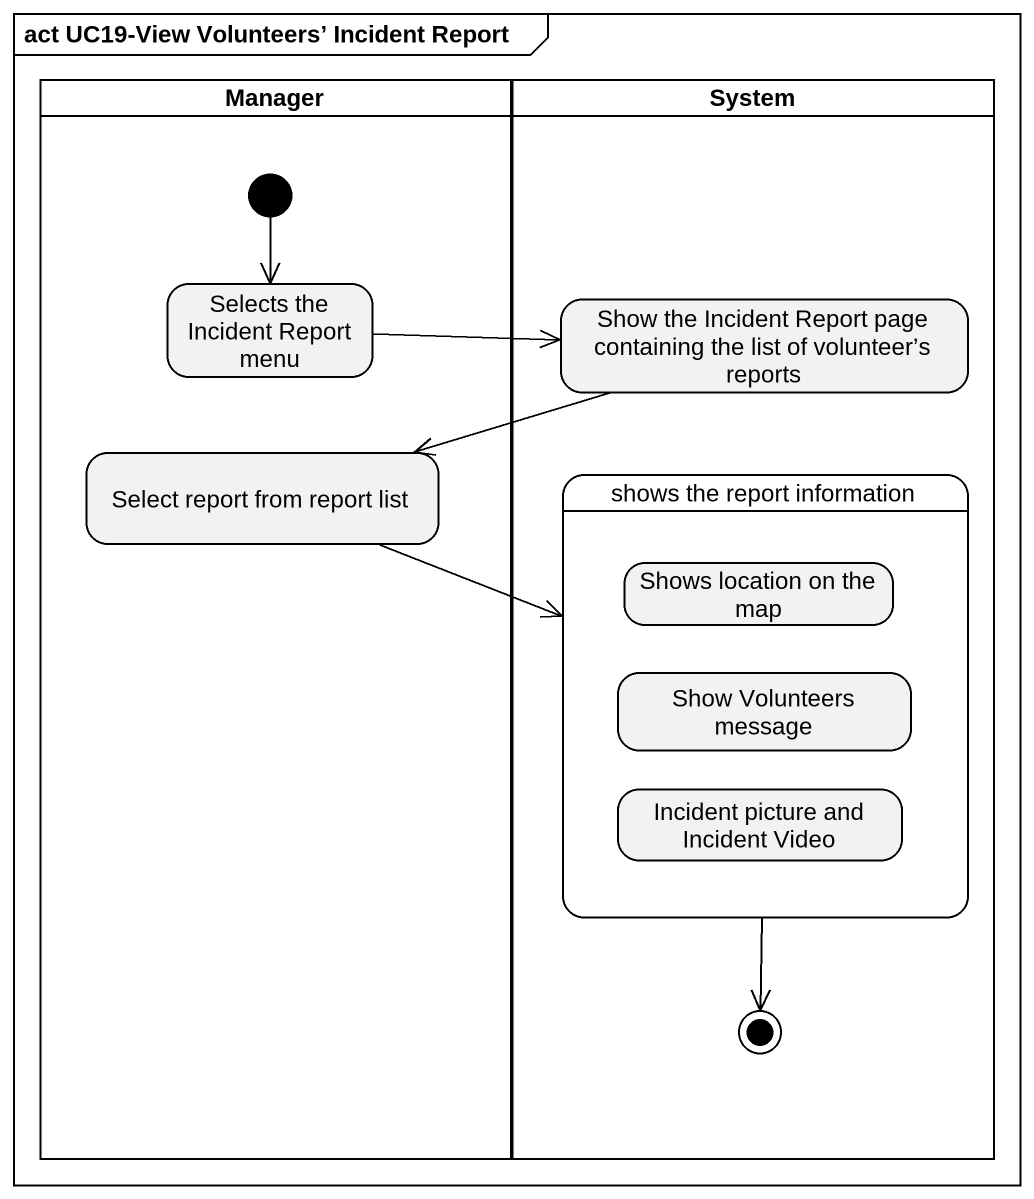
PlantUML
@startuml
mainframe act UC19-View Volunteers’ Incident Report
hide empty description
state Manager <<partition>> {
  state "Selects the Incident Report menu" as Selects_the_Incident_Report
  state "Select report from report list" as Select_report_from_report
  [*] --> Selects_the_Incident_Report
}
state System <<partition>> {
  state "Show the Incident Report page containing the list of volunteer’s reports" as Show_the_Incident_Report
  state "shows the report information" as shows_the_report_information {
    state "Shows location on the map" as Shows_location_on_the_map
    state "Show Volunteers message" as Show_Volunteers_message
    state "Incident picture and Incident Video" as Incident_picture_and
  }
  shows_the_report_information --> [*]
}
Selects_the_Incident_Report -right-> Show_the_Incident_Report
Show_the_Incident_Report -left-> Select_report_from_report
Select_report_from_report -right-> shows_the_report_information
@enduml
